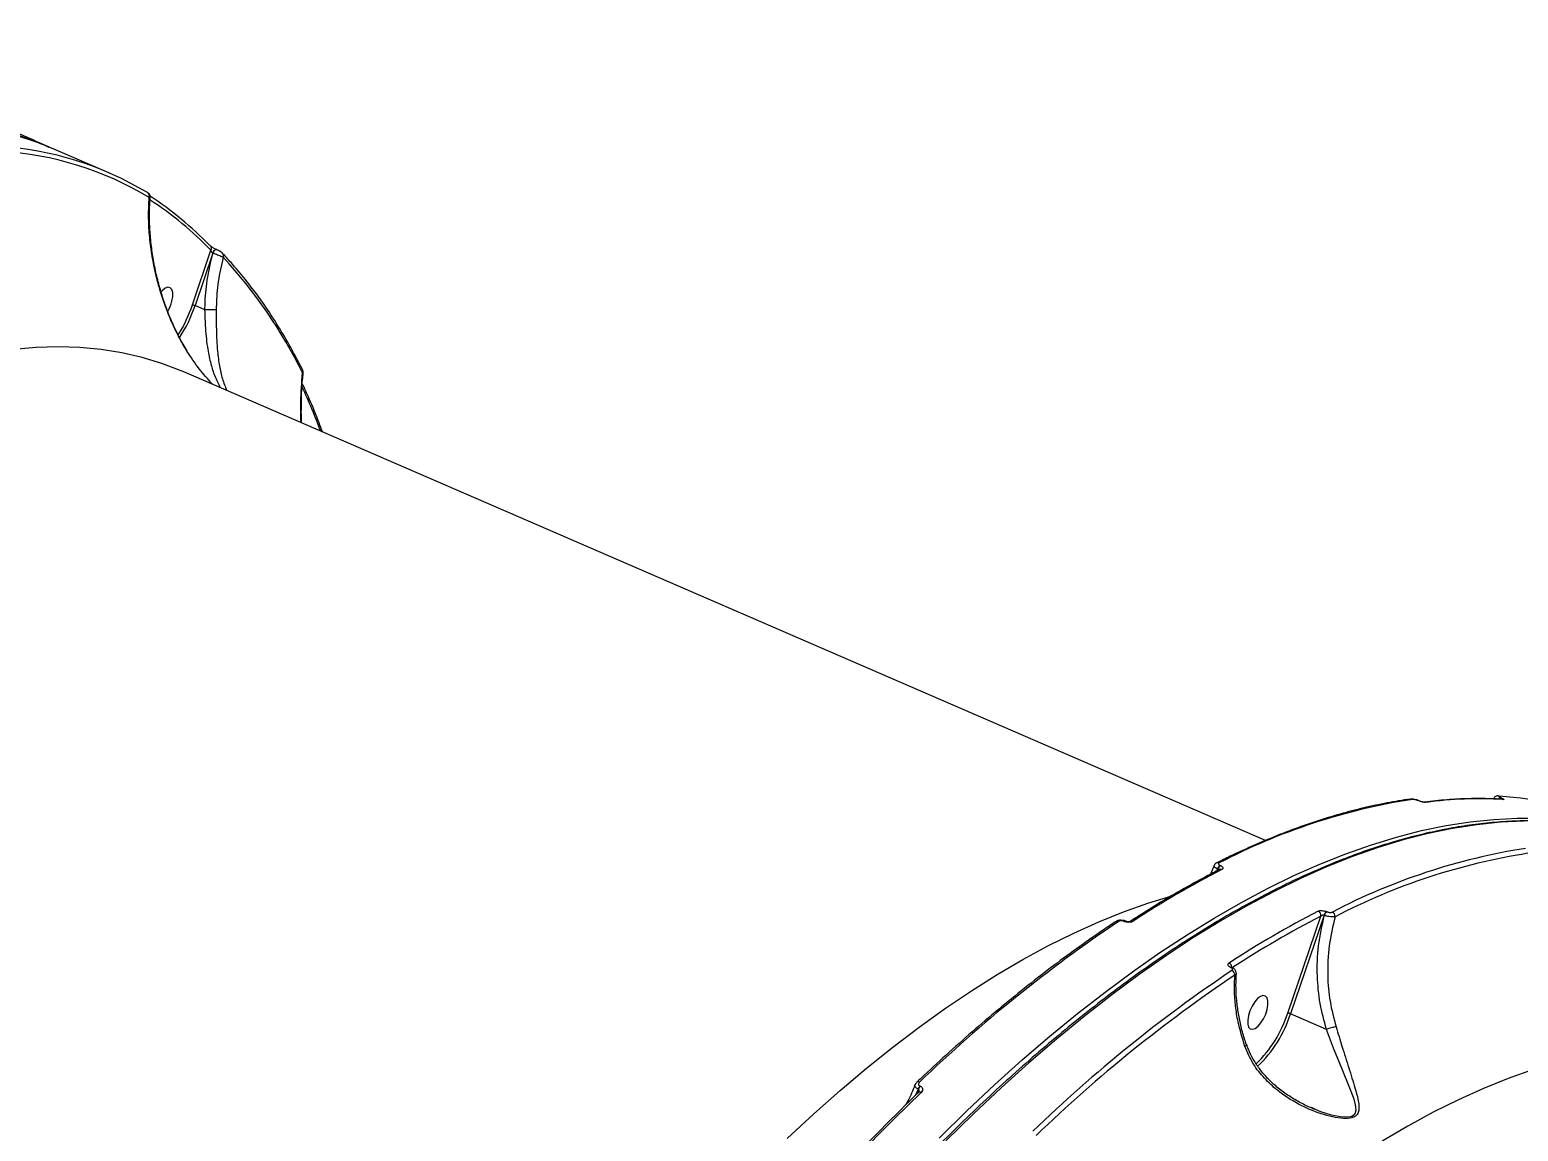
# Model space of a CAD drawing. Header units: millimetres. Extents: x -10881 to 8954, y -8695 to 5624.
# Drawn here: x -5558.4 to -5188.4, y 3318.1 to 3591.9 of the extents above; entities that cross this region are included whole.
import ezdxf

# ---------------------------------------------------------------- set-up
doc = ezdxf.new("R2010")
doc.units = ezdxf.units.MM
for name, color, linetype in [('DIKOM_ОБЪЕКТ', 7, 'Continuous'), ('DIKOM_РАЗМЕР_ЗОНА', 7, 'Continuous'), ('DIKOM_РАЗМЕР_ОБЪЕКТА', 7, 'Continuous')]:
    doc.layers.add(name, color=color, linetype=linetype)
doc.styles.add('style1', font='arial.ttf', dxfattribs={"width": 0.8})
doc.dimstyles.new('1-50', dxfattribs={"dimtxt": 300, "dimasz": 200, "dimexe": 100, "dimexo": 0, "dimgap": 100, "dimtad": 1, "dimtxsty": 'style1', "dimcen": 200, "dimclrd": 7, "dimclre": 7, "dimclrt": 7, "dimadec": 1, "dimazin": 2, "dimtfac": 1, "dimtmove": 0, "dimatfit": 2, "dimfxl": 0, "dimlwd": 25, "dimlwe": 18, "dimarcsym": 0})

# ---------------------------------------------------------------- blocks, each defined once
blk = doc.blocks.new('*D9')
at = {"layer": 'Defpoints', "color": 0, "transparency": 16777216}
for p in [(-9533.99, 4149), (-6877.05, 4149), (-2715.65, -5051.15)]:
    blk.add_point(p, dxfattribs=at)
at = {"layer": 'DIKOM_РАЗМЕР_ОБЪЕКТА', "color": 7, "lineweight": 18, "transparency": 16777216}
for p, q in [((-6877.05, 4149), (-9633.99, 4149)), ((-2715.65, -5051.15), (-9633.99, -5051.15))]:
    blk.add_line(p, q, dxfattribs=at)
at = {"layer": 'DIKOM_РАЗМЕР_ОБЪЕКТА', "color": 7, "lineweight": 25, "transparency": 16777216}
blk.add_line((-9533.99, -4851.15), (-9533.99, 3949), dxfattribs=at)
at = {"layer": 'DIKOM_РАЗМЕР_ОБЪЕКТА', "color": 7, "transparency": 16777216}
for points in [[(-9567.32, 3949), (-9500.66, 3949), (-9533.99, 4149)], [(-9567.32, -4851.15), (-9500.66, -4851.15), (-9533.99, -5051.15)]]:
    blk.add_solid(points, dxfattribs=at)
at = {"layer": 'DIKOM_РАЗМЕР_ОБЪЕКТА', "color": 7, "transparency": 16777216, "insert": (-9787.16, -451.07), "char_height": 300, "attachment_point": 5, "rotation": 90, "style": 'style1'}
blk.add_mtext('9200', dxfattribs=at)
blk = doc.blocks.new('*D11')
at = {"layer": 'Defpoints', "color": 0, "transparency": 16777216}
for p in [(-7028.45, 5624.13), (-10431.26, -7165.91), (-2784.83, -7165.91)]:
    blk.add_point(p, dxfattribs=at)
at = {"layer": 'DIKOM_РАЗМЕР_ЗОНА', "color": 7, "lineweight": 18, "transparency": 16777216}
for p, q in [((-7028.45, 5624.13), (-10531.26, 5624.13)), ((-2784.83, -7165.91), (-10531.26, -7165.91))]:
    blk.add_line(p, q, dxfattribs=at)
at = {"layer": 'DIKOM_РАЗМЕР_ЗОНА', "color": 7, "lineweight": 25, "transparency": 16777216}
blk.add_line((-10431.26, 5424.13), (-10431.26, -6965.91), dxfattribs=at)
at = {"layer": 'DIKOM_РАЗМЕР_ЗОНА', "color": 7, "transparency": 16777216}
for points in [[(-10464.6, 5424.13), (-10397.93, 5424.13), (-10431.26, 5624.13)], [(-10464.6, -6965.91), (-10397.93, -6965.91), (-10431.26, -7165.91)]]:
    blk.add_solid(points, dxfattribs=at)
at = {"layer": 'DIKOM_РАЗМЕР_ЗОНА', "color": 7, "transparency": 16777216, "insert": (-10684.43, -770.89), "char_height": 300, "attachment_point": 5, "rotation": 90, "style": 'style1'}
blk.add_mtext('12800', dxfattribs=at)

msp = doc.modelspace()

# ---------------------------------------------------------------- linework, layer by layer
at = {"layer": 'DIKOM_ОБЪЕКТ', "color": 7, "linetype": 'Continuous', "lineweight": 15}
for p, q in [((-5554.455, 3563.029), (-5553.744, 3562.723)), ((-5538.757, 3556.33), (-5552.012, 3562.071)), ((-5517.964, 3523.511), (-5513.386, 3537.076)), ((-5512.921, 3536.358), (-5517.318, 3523.33)), ((-5512.894, 3536.347), (-5512.921, 3536.358)), ((-5512.028, 3537.266), (-5512.055, 3537.277)), ((-5514.88, 3522.274), (-5517.318, 3523.33)), ((-5514.873, 3522.272), (-5514.88, 3522.274)), ((-5251.211, 3390.366), (-5520.114, 3506.843)), ((-5192.761, 3401.059), (-5192.715, 3401.039)), ((-5192.438, 3400.612), (-5192.438, 3400.612)), ((-5213.35, 3400.286), (-5213.415, 3400.315)), ((-5213.234, 3400.272), (-5213.3, 3400.301)), ((-5263.146, 3383.271), (-5263.395, 3382.785)), ((-5263.202, 3382.886), (-5263.08, 3383.242)), ((-5263.08, 3383.242), (-5263.146, 3383.271)), ((-5262.515, 3384.157), (-5262.449, 3384.128)), ((-5245.7, 3347.483), (-5237.467, 3371.542)), ((-5236.67, 3371.803), (-5245.054, 3347.301)), ((-5236.605, 3371.774), (-5236.67, 3371.803)), ((-5236.039, 3372.689), (-5235.974, 3372.66)), ((-5286.305, 3370.24), (-5286.35, 3370.26)), ((-5286.016, 3370.298), (-5286.061, 3370.317)), ((-5259.85, 3358.781), (-5259.895, 3358.801)), ((-5259.561, 3358.838), (-5259.606, 3358.858)), ((-5236.069, 3343.409), (-5245.054, 3347.301)), ((-5337.571, 3328.571), (-5338.336, 3326.916)), ((-5337.896, 3327.343), (-5337.486, 3328.534)), ((-5337.486, 3328.534), (-5337.571, 3328.571)), ((-5337.119, 3329.322), (-5337.034, 3329.285)), ((-5239.921, 3324.056), (-5238.903, 3323.598))]:
    msp.add_line(p, q, dxfattribs=at)
at = {"layer": 'DIKOM_ОБЪЕКТ', "color": 7, "linetype": 'Continuous', "lineweight": 15, "flags": 128}
for points in [[(-5513.491, 3538.128), (-5513.597, 3538.22), (-5513.749, 3538.306)], [(-5512.921, 3536.358), (-5512.832, 3536.583), (-5512.72, 3536.794), (-5512.593, 3536.98), (-5512.457, 3537.129), (-5512.321, 3537.234), (-5512.193, 3537.287), (-5512.08, 3537.286), (-5512.055, 3537.277)], [(-5512.894, 3536.347), (-5512.804, 3536.571), (-5512.693, 3536.782), (-5512.566, 3536.968), (-5512.43, 3537.118), (-5512.294, 3537.222), (-5512.166, 3537.275), (-5512.053, 3537.274), (-5512.028, 3537.266)], [(-5523.072, 3524.426), (-5522.881, 3525.559), (-5522.894, 3526.538), (-5523.111, 3527.284), (-5523.513, 3527.736), (-5524.068, 3527.858), (-5524.731, 3527.64), (-5525.449, 3527.099), (-5525.78, 3526.755)], [(-5520.114, 3506.843), (-5520.819, 3507.144), (-5525.584, 3508.955), (-5530.485, 3510.439), (-5535.517, 3511.593), (-5540.676, 3512.417), (-5545.957, 3512.91), (-5551.356, 3513.07), (-5556.867, 3512.899), (-5562.484, 3512.396)], [(-5193.397, 3401.45), (-5193.29, 3401.436), (-5193.131, 3401.386)], [(-5192.436, 3400.612), (-5192.333, 3400.599), (-5192.166, 3400.547)], [(-5213.303, 3400.302), (-5213.342, 3400.313), (-5213.415, 3400.315)], [(-5213.232, 3400.271), (-5213.276, 3400.285), (-5213.35, 3400.286)], [(-5332.334, 3316.417), (-5325.457, 3323.155), (-5318.574, 3329.623), (-5311.692, 3335.817), (-5304.817, 3341.731), (-5297.954, 3347.36), (-5291.11, 3352.699), (-5284.289, 3357.745), (-5277.498, 3362.492), (-5270.742, 3366.938), (-5264.027, 3371.077), (-5257.359, 3374.907), (-5250.744, 3378.424), (-5244.186, 3381.625), (-5237.692, 3384.508), (-5231.266, 3387.07), (-5224.915, 3389.31), (-5218.644, 3391.224), (-5212.457, 3392.812), (-5206.361, 3394.073), (-5200.36, 3395.004), (-5194.459, 3395.606), (-5188.664, 3395.878), (-5185.071, 3395.879)], [(-5187.014, 3395.163), (-5192.809, 3394.891), (-5198.71, 3394.289), (-5204.711, 3393.358), (-5210.807, 3392.097), (-5216.993, 3390.509), (-5223.265, 3388.595), (-5229.616, 3386.355), (-5236.041, 3383.793), (-5242.535, 3380.91), (-5249.093, 3377.709), (-5255.709, 3374.192), (-5262.377, 3370.362), (-5269.091, 3366.223), (-5275.847, 3361.777), (-5282.638, 3357.03), (-5289.459, 3351.984), (-5296.304, 3346.645), (-5303.167, 3341.016), (-5310.042, 3335.102), (-5316.924, 3328.908), (-5323.806, 3322.44), (-5330.684, 3315.702)], [(-5370.129, 3316.314), (-5363.55, 3322.415), (-5356.973, 3328.24), (-5350.405, 3333.781), (-5343.852, 3339.034), (-5337.32, 3343.994), (-5330.816, 3348.656), (-5324.344, 3353.016), (-5317.912, 3357.07), (-5311.525, 3360.814), (-5305.189, 3364.245), (-5298.91, 3367.359), (-5292.694, 3370.154), (-5286.547, 3372.627), (-5280.474, 3374.775), (-5274.777, 3376.515)], [(-5250.808, 3348.397), (-5250.617, 3349.53), (-5250.631, 3350.509), (-5250.847, 3351.255), (-5251.249, 3351.707), (-5251.804, 3351.829), (-5252.467, 3351.611), (-5253.185, 3351.07), (-5253.899, 3350.25), (-5254.551, 3349.219), (-5255.089, 3348.058), (-5255.469, 3346.863), (-5255.66, 3345.73), (-5255.647, 3344.751), (-5255.431, 3344.005), (-5255.029, 3343.552), (-5254.473, 3343.431), (-5253.81, 3343.649), (-5253.093, 3344.19), (-5252.379, 3345.009), (-5251.726, 3346.041), (-5251.188, 3347.201), (-5250.808, 3348.397)], [(-5238.903, 3323.598), (-5237.573, 3322.998), (-5234.877, 3322.171), (-5232.136, 3321.669), (-5230.133, 3321.739), (-5229.778, 3321.847), (-5229.09, 3322.305), (-5228.956, 3322.485), (-5228.701, 3323.417), (-5228.838, 3324.676), (-5229.223, 3326.053), (-5230.257, 3328.816), (-5232.185, 3333.503), (-5234.294, 3338.759), (-5236.066, 3343.408), (-5236.066, 3343.409), (-5236.066, 3343.409)], [(-5184.821, 3333.343), (-5190.894, 3331.194), (-5197.041, 3328.722), (-5203.257, 3325.927), (-5209.536, 3322.812), (-5215.872, 3319.382), (-5222.259, 3315.637)], [(-5336.846, 3327.743), (-5340.156, 3324.53), (-5343.465, 3321.254), (-5346.771, 3317.918), (-5350.074, 3314.522), (-5353.373, 3311.066), (-5356.668, 3307.55), (-5359.958, 3303.977), (-5363.242, 3300.345)]]:
    msp.add_lwpolyline(points, dxfattribs=at)
at = {"layer": 'DIKOM_ОБЪЕКТ', "color": 7, "linetype": 'Continuous', "lineweight": 15}
for centre, radius, start, end in [((-5585.624, 3482.954), 85.961, 66.9822, 89.85592), ((-5571.528, 3480.687), 82.421, 59.09196, 86.20345), ((-5571.001, 3479.647), 82.239, 59.09196, 86.20345), ((-5529.594, 3550.58), 0.916, 335.93244, 63.91893), ((-5576.772, 3475.682), 88.245, 44.08559, 56.84083), ((-5577.363, 3476.682), 88.569, 44.08996, 56.48387), ((-5514.146, 3537.531), 0.886, 329.12756, 42.2778), ((-5511.144, 3535.711), 0.873, 333.08059, 41.99907), ((-5597.123, 3454.593), 118.504, 26.04658, 42.93649), ((-5532.81, 3526.863), 10.037, 330.13556, 345.9484), ((-5551.596, 3535.007), 35.542, 327.74387, 341.12851), ((-5551.91, 3535.143), 36.553, 327.22218, 341.14447), ((-5491.342, 3507.033), 0.797, 329.50117, 25.32575), ((-5643.019, 3432.935), 167.708, 20.66065, 24.72438), ((-5190.633, 3246.483), 155.985, 98.88566, 117.54565), ((-5215.041, 3399.884), 0.778, 66.2146, 97.71113), ((-5198.048, 3298.157), 102.559, 86.71232, 97.44748), ((-5192.639, 3400.338), 0.731, 99.62566, 153.74408), ((-5192.597, 3400.329), 0.72, 99.47018, 152.74107), ((-5198.851, 3317.858), 83.723, 66.76149, 86.08215), ((-5211.655, 3399.138), 0.779, 66.21982, 97.30777), ((-5162.474, 3234.286), 155.985, 98.88566, 117.54565), ((-5161.964, 3233.406), 155.641, 98.88566, 117.54565), ((-5150.189, 3165.542), 244.69, 117.20717, 123.21729), ((-5263.077, 3384.138), 0.717, 64.6224, 115.68557), ((-5261.596, 3382.835), 1.61, 124.80243, 164.28202), ((-5261.53, 3382.806), 1.61, 124.80243, 164.28202), ((-5262.371, 3382.509), 0.719, 64.69235, 115.62358), ((-5126.255, 3155.175), 244.69, 117.20717, 123.21729), ((-5125.928, 3154.568), 243.965, 117.20631, 123.17668), ((-5238.634, 3371.724), 1.181, 351.13328, 64.69536), ((-5235.121, 3371.367), 1.61, 124.80243, 164.28202), ((-5235.055, 3371.338), 1.61, 124.80243, 164.28202), ((-5235.118, 3371.521), 1.182, 354.3136, 64.5585), ((-5085.877, 3069.481), 362.23, 123.86711, 133.94208), ((-5288.043, 3369.636), 0.688, 63.5402, 120.73484), ((-5286.153, 3370.022), 0.309, 72.82464, 129.70764), ((-5286.108, 3370.003), 0.308, 72.26924, 129.7664), ((-5284.54, 3369.635), 0.687, 63.48332, 120.59668), ((-5260.827, 3358.748), 1.251, 4.54092, 65.09204), ((-5057.718, 3057.283), 362.23, 123.86711, 133.94208), ((-5057.44, 3056.794), 361.431, 123.86711, 133.94208), ((-5259.698, 3358.564), 0.308, 72.10211, 129.78399), ((-5259.652, 3358.543), 0.31, 73.04037, 129.6847), ((-5260.101, 3356.923), 1.247, 359.03579, 65.20469), ((-5274.636, 3356.757), 30.385, 313.90309, 342.23083), ((-5273.672, 3356.108), 29.942, 313.09901, 342.89528), ((-5245.964, 3345.316), 2.184, 65.38685, 83.05382), ((-5337.55, 3329.779), 0.608, 59.34014, 127.35443), ((-5335.719, 3327.969), 1.948, 135.96383, 161.98447), ((-5337.155, 3327.197), 0.627, 60.53302, 126.08388), ((-5335.634, 3327.932), 1.948, 135.96383, 161.98447)]:
    msp.add_arc(centre, radius, start, end, dxfattribs=at)
for points, knots in [([(-5587.145, 3569.568), (-5584.992, 3569.533), (-5580.061, 3569.455), (-5572.624, 3568.499), (-5564.832, 3566.778), (-5559.076, 3565.06), (-5556.019, 3563.71), (-5555.366, 3563.421)], [0, 0, 0, 0, 0.1907747, 0.4368492, 0.6847344, 0.9326195, 1, 1, 1, 1]), ([(-5553.711, 3562.799), (-5555.785, 3563.698), (-5560.433, 3565.713), (-5565.13, 3567.678), (-5567.732, 3568.766)], [0, 0, 0, 0, 0.4460101, 1, 1, 1, 1]), ([(-5528.502, 3550.338), (-5528.499, 3550.422), (-5528.494, 3550.592), (-5528.574, 3550.824), (-5528.685, 3551.011), (-5528.802, 3551.141), (-5528.904, 3551.226), (-5529.004, 3551.298), (-5529.077, 3551.342), (-5529.124, 3551.369)], [0, 0, 0, 0, 0.16586, 0.3345857, 0.479693, 0.6008239, 0.70062, 0.8104785, 1, 1, 1, 1]), ([(-5519.341, 3512.003), (-5519.516, 3512.294), (-5520.396, 3513.754), (-5521.858, 3516.462), (-5524.166, 3521.468), (-5525.938, 3526.526), (-5527.318, 3531.885), (-5528.151, 3536.196), (-5528.715, 3540.899), (-5528.962, 3545.598), (-5528.826, 3548.667), (-5528.758, 3550.207)], [0, 0, 0, 0, 0.0242949, 0.1218861, 0.2202173, 0.4215155, 0.5118876, 0.6318247, 0.7525904, 0.8758755, 1, 1, 1, 1]), ([(-5528.517, 3550.336), (-5528.511, 3550.324), (-5528.482, 3550.257), (-5528.607, 3550.224), (-5528.737, 3550.209), (-5528.758, 3550.207)], [0, 0, 0, 0, 0.1624111, 0.8658745, 1, 1, 1, 1]), ([(-5519.336, 3512.076), (-5519.672, 3512.621), (-5520.648, 3514.208), (-5522.065, 3516.989), (-5523.609, 3520.42), (-5524.972, 3524.029), (-5526.15, 3527.787), (-5527.124, 3531.666), (-5527.876, 3535.63), (-5528.399, 3539.655), (-5528.668, 3543.688), (-5528.712, 3547.272), (-5528.551, 3549.453), (-5528.486, 3550.335)], [0, 0, 0, 0, 0.0458774, 0.1335065, 0.2240027, 0.3175006, 0.4139515, 0.5130928, 0.6144224, 0.7175177, 0.8229253, 0.9283863, 1, 1, 1, 1]), ([(-5512.057, 3537.279), (-5512.066, 3537.282), (-5512.165, 3537.323), (-5512.414, 3537.444), (-5512.771, 3537.635), (-5513.122, 3537.849), (-5513.362, 3538.017), (-5513.479, 3538.116), (-5513.487, 3538.125), (-5513.491, 3538.128)], [0, 0, 0, 0, 0.01665774, 0.18812738, 0.37694078, 0.57954416, 0.78945431, 0.92586556, 1, 1, 1, 1]), ([(-5514.88, 3522.274), (-5514.873, 3522.662), (-5514.834, 3525.118), (-5514.443, 3529.887), (-5513.429, 3534.116), (-5512.894, 3536.347)], [0, 0, 0, 0, 0.08147914, 0.51566034, 1, 1, 1, 1]), ([(-5512.921, 3536.358), (-5512.957, 3536.377), (-5513.002, 3536.401), (-5513.091, 3536.471), (-5513.188, 3536.575), (-5513.29, 3536.74), (-5513.36, 3536.914), (-5513.377, 3537.024), (-5513.386, 3537.076)], [0, 0, 0, 0, 0.1271618, 0.162621, 0.3404126, 0.5454045, 0.7831459, 1, 1, 1, 1]), ([(-5510.366, 3535.316), (-5510.457, 3535.355), (-5510.655, 3535.44), (-5511.138, 3535.639), (-5511.717, 3535.875), (-5512.33, 3536.122), (-5512.705, 3536.271), (-5512.894, 3536.347)], [0, 0, 0, 0, 0.1847847, 0.3988088, 0.6012662, 0.7990297, 1, 1, 1, 1]), ([(-5510.499, 3536.292), (-5510.535, 3536.33), (-5510.694, 3536.5), (-5511.009, 3536.718), (-5511.486, 3537.005), (-5511.842, 3537.188), (-5512.022, 3537.261), (-5512.066, 3537.279)], [0, 0, 0, 0, 0.0983954, 0.431873, 0.6857692, 0.9229815, 1, 1, 1, 1]), ([(-5510.366, 3535.316), (-5510.816, 3533.319), (-5511.7, 3529.403), (-5512.035, 3524.979), (-5512.059, 3522.621), (-5512.062, 3522.245)], [0, 0, 0, 0, 0.4665329, 0.9150118, 1, 1, 1, 1]), ([(-5490.622, 3507.374), (-5491.114, 3508.34), (-5492.54, 3511.139), (-5495.026, 3515.577), (-5498.128, 3520.6), (-5501.39, 3525.357), (-5504.808, 3529.844), (-5507.859, 3533.466), (-5509.795, 3535.544), (-5510.498, 3536.298)], [0, 0, 0, 0, 0.0864553, 0.2506158, 0.4147418, 0.5788112, 0.742814, 0.9067405, 1, 1, 1, 1]), ([(-5517.964, 3523.511), (-5517.957, 3523.511), (-5517.939, 3523.51), (-5517.885, 3523.504), (-5517.782, 3523.485), (-5517.629, 3523.444), (-5517.465, 3523.39), (-5517.367, 3523.35), (-5517.318, 3523.33)], [0, 0, 0, 0, 0.0536285, 0.1414105, 0.356061, 0.5707083, 0.7853541, 1, 1, 1, 1]), ([(-5512.062, 3522.245), (-5512.073, 3522.245), (-5512.161, 3522.246), (-5512.419, 3522.248), (-5512.948, 3522.253), (-5513.591, 3522.259), (-5514.269, 3522.266), (-5514.675, 3522.27), (-5514.873, 3522.272)], [0, 0, 0, 0, 0.0259609, 0.2202789, 0.4178862, 0.6154912, 0.8130954, 1, 1, 1, 1]), ([(-5510.988, 3502.889), (-5511.467, 3503.811), (-5512.364, 3505.536), (-5513.386, 3508.806), (-5514.055, 3511.936), (-5514.466, 3514.981), (-5514.746, 3518.234), (-5514.838, 3520.748), (-5514.873, 3522.272), (-5514.873, 3522.272)], [0, 0, 0, 0, 0.207858, 0.3891834, 0.5747117, 0.6931484, 0.8138455, 0.9999405, 1, 1, 1, 1]), ([(-5512.062, 3522.245), (-5512.068, 3520.638), (-5512.077, 3518.03), (-5511.959, 3514.611), (-5511.735, 3511.49), (-5511.294, 3508.245), (-5510.557, 3504.907), (-5509.85, 3503.158), (-5509.477, 3502.235)], [0, 0, 0, 0, 0.1905613, 0.3092467, 0.4306534, 0.6096812, 0.7941054, 1, 1, 1, 1]), ([(-5513.016, 3503.768), (-5514.148, 3505.028), (-5516.451, 3507.588), (-5518.367, 3510.516), (-5519.341, 3512.003)], [0, 0, 0, 0, 0.4919592, 1, 1, 1, 1]), ([(-5490.983, 3494.224), (-5491.005, 3494.658), (-5491.095, 3496.382), (-5491.041, 3500.541), (-5490.809, 3504.208), (-5490.655, 3506.628)], [0, 0, 0, 0, 0.1025394, 0.4079194, 1, 1, 1, 1]), ([(-5490.906, 3494.191), (-5490.918, 3495.977), (-5490.943, 3499.565), (-5490.762, 3503.675), (-5490.512, 3505.965), (-5490.451, 3506.522)], [0, 0, 0, 0, 0.4288028, 0.8609691, 1, 1, 1, 1]), ([(-5490.454, 3506.522), (-5490.463, 3506.532), (-5490.477, 3506.545), (-5490.611, 3506.607), (-5490.655, 3506.628)], [0, 0, 0, 0, 0.6661898, 1, 1, 1, 1]), ([(-5490.445, 3506.522), (-5490.439, 3506.604), (-5490.422, 3506.827), (-5490.498, 3507.113), (-5490.593, 3507.294), (-5490.632, 3507.369)], [0, 0, 0, 0, 0.2544954, 0.692927, 1, 1, 1, 1]), ([(-5485.682, 3491.928), (-5485.951, 3492.671), (-5486.978, 3495.509), (-5488.636, 3499.527), (-5490.095, 3502.695), (-5490.671, 3503.948)], [0, 0, 0, 0, 0.1765108, 0.6744462, 1, 1, 1, 1]), ([(-5215.146, 3400.656), (-5216.145, 3400.509), (-5219.04, 3400.084), (-5223.895, 3399.156), (-5229.735, 3397.775), (-5235.653, 3396.097), (-5241.644, 3394.128), (-5247.703, 3391.87), (-5253.826, 3389.319), (-5259.061, 3386.927), (-5262.261, 3385.343), (-5263.385, 3384.786)], [0, 0, 0, 0, 0.06529349, 0.18912525, 0.31299311, 0.43690564, 0.56085532, 0.684835, 0.80883808, 0.93285872, 1, 1, 1, 1]), ([(-5213.908, 3400.514), (-5214.084, 3400.557), (-5214.466, 3400.649), (-5214.857, 3400.696), (-5215.092, 3400.654), (-5215.15, 3400.644)], [0, 0, 0, 0, 0.3936954, 0.8524833, 1, 1, 1, 1]), ([(-5213.415, 3400.315), (-5213.509, 3400.352), (-5213.697, 3400.428), (-5214.014, 3400.519), (-5214.316, 3400.582), (-5214.566, 3400.609), (-5214.677, 3400.6), (-5214.727, 3400.597)], [0, 0, 0, 0, 0.2039663, 0.4080118, 0.6135217, 0.826536, 1, 1, 1, 1]), ([(-5213.304, 3400.299), (-5213.334, 3400.313), (-5213.512, 3400.395), (-5213.732, 3400.475), (-5213.904, 3400.513), (-5213.908, 3400.514)], [0, 0, 0, 0, 0.1657951, 0.9811868, 1, 1, 1, 1]), ([(-5192.435, 3400.612), (-5193.373, 3400.66), (-5196.086, 3400.801), (-5200.653, 3400.802), (-5206.149, 3400.544), (-5209.887, 3400.122), (-5211.752, 3399.911)], [0, 0, 0, 0, 0.1499053, 0.4336138, 0.7174334, 1, 1, 1, 1]), ([(-5193.397, 3401.443), (-5193.439, 3401.448), (-5193.553, 3401.461), (-5193.781, 3401.433), (-5194.068, 3401.328), (-5194.339, 3401.122), (-5194.444, 3400.917), (-5194.496, 3400.817)], [0, 0, 0, 0, 0.1160114, 0.3065602, 0.522905, 0.7655059, 1, 1, 1, 1]), ([(-5193.131, 3401.386), (-5193.173, 3401.385), (-5193.258, 3401.385), (-5193.253, 3401.333), (-5193.147, 3401.249), (-5192.969, 3401.152), (-5192.82, 3401.085), (-5192.761, 3401.059)], [0, 0, 0, 0, 0.2142855, 0.4284468, 0.6429085, 0.8577318, 1, 1, 1, 1]), ([(-5192.715, 3401.039), (-5192.628, 3401), (-5192.406, 3400.901), (-5192.14, 3400.756), (-5191.982, 3400.63), (-5191.975, 3400.551), (-5192.102, 3400.548), (-5192.166, 3400.547)], [0, 0, 0, 0, 0.1407799, 0.3552888, 0.5700297, 0.7849624, 1, 1, 1, 1]), ([(-5211.341, 3399.851), (-5211.418, 3399.846), (-5211.59, 3399.835), (-5211.976, 3399.879), (-5212.439, 3399.975), (-5212.922, 3400.115), (-5213.207, 3400.229), (-5213.35, 3400.286)], [0, 0, 0, 0, 0.1741801, 0.389583, 0.5958005, 0.7978792, 1, 1, 1, 1]), ([(-5211.757, 3399.911), (-5211.756, 3399.911), (-5211.756, 3399.911), (-5211.829, 3399.909), (-5211.982, 3399.922), (-5212.245, 3399.963), (-5212.594, 3400.046), (-5212.955, 3400.158), (-5213.149, 3400.238), (-5213.232, 3400.273)], [0, 0, 0, 0, 0.05599, 0.1515914, 0.2849173, 0.4483143, 0.6431178, 0.8476652, 1, 1, 1, 1]), ([(-5184.627, 3395.215), (-5185.056, 3395.227), (-5187.274, 3395.289), (-5191.38, 3395.108), (-5196.944, 3394.66), (-5202.608, 3393.892), (-5208.357, 3392.836), (-5214.189, 3391.484), (-5220.099, 3389.839), (-5226.082, 3387.901), (-5232.134, 3385.674), (-5238.25, 3383.157), (-5244.425, 3380.354), (-5250.655, 3377.266), (-5256.935, 3373.896), (-5263.259, 3370.246), (-5269.624, 3366.32), (-5276.025, 3362.12), (-5282.456, 3357.65), (-5288.913, 3352.913), (-5295.391, 3347.912), (-5301.885, 3342.653), (-5308.391, 3337.138), (-5314.903, 3331.371), (-5321.417, 3325.358), (-5327.928, 3319.103), (-5334.43, 3312.61), (-5340.92, 3305.884), (-5347.393, 3298.931), (-5353.843, 3291.755), (-5360.265, 3284.363), (-5366.656, 3276.759), (-5373.01, 3268.949), (-5379.322, 3260.94), (-5385.588, 3252.737), (-5391.803, 3244.346), (-5397.962, 3235.774), (-5404.061, 3227.027), (-5410.095, 3218.112), (-5416.06, 3209.035), (-5421.952, 3199.803), (-5427.765, 3190.424), (-5433.496, 3180.904), (-5439.14, 3171.25), (-5444.693, 3161.47), (-5450.149, 3151.57), (-5454.917, 3142.674), (-5457.839, 3137.056), (-5459.008, 3134.808)], [0, 0, 0, 0, 0.0053175, 0.0275252, 0.0497452, 0.0719767, 0.094219, 0.1164707, 0.1387306, 0.1609973, 0.1832695, 0.2055461, 0.2278259, 0.2501081, 0.2723918, 0.2946765, 0.3169615, 0.3392464, 0.3615309, 0.3838147, 0.4060977, 0.4283797, 0.4506608, 0.4729407, 0.4952197, 0.5174975, 0.5397743, 0.56205, 0.5843248, 0.6065986, 0.6288715, 0.6511435, 0.6734147, 0.6956851, 0.7179548, 0.7402238, 0.7624921, 0.7847599, 0.8070272, 0.8292939, 0.8515602, 0.873826, 0.8960915, 0.9183566, 0.9406214, 0.9628859, 0.9851502, 1, 1, 1, 1]), ([(-5262.682, 3383.157), (-5263.779, 3382.589), (-5266.962, 3380.942), (-5272.268, 3377.996), (-5278.573, 3374.273), (-5282.796, 3371.567), (-5284.89, 3370.225)], [0, 0, 0, 0, 0.1499049, 0.4348029, 0.7197097, 1, 1, 1, 1]), ([(-5264.042, 3384.148), (-5264.243, 3383.624), (-5264.535, 3382.865), (-5264.907, 3382.155), (-5265.022, 3381.935)], [0, 0, 0, 0, 0.69042318, 1, 1, 1, 1]), ([(-5263.146, 3383.271), (-5263.238, 3383.318), (-5263.503, 3383.452), (-5263.835, 3383.692), (-5264.052, 3383.949), (-5264.013, 3384.074), (-5263.996, 3384.13)], [0, 0, 0, 0, 0.1549774, 0.4463265, 0.7503983, 1, 1, 1, 1]), ([(-5263.379, 3384.77), (-5263.436, 3384.746), (-5263.629, 3384.664), (-5263.867, 3384.443), (-5263.961, 3384.212), (-5263.997, 3384.125)], [0, 0, 0, 0, 0.2078937, 0.7023331, 1, 1, 1, 1]), ([(-5262.931, 3382.837), (-5262.918, 3382.875), (-5262.888, 3382.963), (-5262.911, 3383.086), (-5262.968, 3383.166), (-5263.023, 3383.213), (-5263.057, 3383.231), (-5263.08, 3383.242)], [0, 0, 0, 0, 0.25281587, 0.57765532, 0.79367745, 0.86135113, 1, 1, 1, 1]), ([(-5262.769, 3384.786), (-5262.825, 3384.75), (-5262.936, 3384.676), (-5262.958, 3384.525), (-5262.863, 3384.367), (-5262.696, 3384.241), (-5262.562, 3384.179), (-5262.515, 3384.157)], [0, 0, 0, 0, 0.2288294, 0.4578465, 0.6785143, 0.8883618, 1, 1, 1, 1]), ([(-5262.449, 3384.128), (-5262.38, 3384.096), (-5262.176, 3384), (-5261.919, 3383.806), (-5261.776, 3383.564), (-5261.809, 3383.33), (-5261.978, 3383.216), (-5262.063, 3383.159)], [0, 0, 0, 0, 0.1082969, 0.3204328, 0.5430623, 0.7715679, 1, 1, 1, 1]), ([(-5236.069, 3343.409), (-5236.653, 3345.55), (-5237.834, 3349.882), (-5238.479, 3356.91), (-5238.261, 3364.323), (-5237.162, 3369.268), (-5236.605, 3371.774)], [0, 0, 0, 0, 0.2328891, 0.4712978, 0.7319727, 1, 1, 1, 1]), ([(-5238.129, 3372.792), (-5238.045, 3372.827), (-5237.857, 3372.905), (-5237.448, 3372.955), (-5236.966, 3372.937), (-5236.469, 3372.85), (-5236.183, 3372.742), (-5236.039, 3372.689)], [0, 0, 0, 0, 0.1741801, 0.389583, 0.5958005, 0.7978792, 1, 1, 1, 1]), ([(-5236.67, 3371.803), (-5236.71, 3371.816), (-5236.759, 3371.832), (-5236.87, 3371.841), (-5237.006, 3371.828), (-5237.189, 3371.762), (-5237.35, 3371.663), (-5237.43, 3371.58), (-5237.467, 3371.542)], [0, 0, 0, 0, 0.1445064, 0.1754817, 0.3625593, 0.5710204, 0.8046785, 1, 1, 1, 1]), ([(-5233.941, 3371.404), (-5234.044, 3371.386), (-5234.272, 3371.344), (-5234.781, 3371.355), (-5235.394, 3371.435), (-5236.035, 3371.576), (-5236.415, 3371.708), (-5236.605, 3371.774)], [0, 0, 0, 0, 0.1700403, 0.3808029, 0.5866976, 0.7931146, 1, 1, 1, 1]), ([(-5235.974, 3372.66), (-5235.879, 3372.625), (-5235.691, 3372.554), (-5235.365, 3372.496), (-5235.05, 3372.485), (-5234.786, 3372.517), (-5234.665, 3372.567), (-5234.61, 3372.589)], [0, 0, 0, 0, 0.2039663, 0.4080118, 0.6135217, 0.826536, 1, 1, 1, 1]), ([(-5233.941, 3371.404), (-5234.497, 3369.041), (-5235.624, 3364.246), (-5235.91, 3357.13), (-5235.351, 3350.303), (-5234.259, 3346.156), (-5233.706, 3344.059)], [0, 0, 0, 0, 0.2625657, 0.5326643, 0.7636482, 1, 1, 1, 1]), ([(-5288.395, 3370.227), (-5289.519, 3369.478), (-5292.779, 3367.306), (-5298.198, 3363.504), (-5304.657, 3358.735), (-5311.138, 3353.7), (-5317.634, 3348.407), (-5324.141, 3342.86), (-5330.539, 3337.162), (-5335.132, 3332.906), (-5337.554, 3330.608), (-5337.919, 3330.262)], [0, 0, 0, 0, 0.0688534, 0.1997292, 0.3306034, 0.4614727, 0.5923363, 0.723194, 0.8540455, 0.9780023, 1, 1, 1, 1]), ([(-5286.06, 3370.316), (-5286.061, 3370.317), (-5286.269, 3370.432), (-5286.787, 3370.543), (-5287.568, 3370.554), (-5288.123, 3370.428), (-5288.358, 3370.241), (-5288.388, 3370.217)], [0, 0, 0, 0, 0.00075078, 0.30345371, 0.61088999, 0.94862096, 1, 1, 1, 1]), ([(-5286.35, 3370.26), (-5286.415, 3370.285), (-5286.576, 3370.347), (-5286.877, 3370.404), (-5287.213, 3370.412), (-5287.522, 3370.364), (-5287.665, 3370.289), (-5287.737, 3370.252)], [0, 0, 0, 0, 0.14226816, 0.35709151, 0.5715532, 0.78571446, 1, 1, 1, 1]), ([(-5284.234, 3370.249), (-5284.341, 3370.194), (-5284.556, 3370.084), (-5285.019, 3370.013), (-5285.522, 3370.025), (-5285.97, 3370.11), (-5286.21, 3370.203), (-5286.305, 3370.24)], [0, 0, 0, 0, 0.2150376, 0.4299703, 0.6447112, 0.8592201, 1, 1, 1, 1]), ([(-5284.892, 3370.225), (-5284.893, 3370.225), (-5284.894, 3370.224), (-5284.963, 3370.197), (-5285.096, 3370.17), (-5285.295, 3370.156), (-5285.541, 3370.169), (-5285.786, 3370.216), (-5285.953, 3370.268), (-5286.006, 3370.294), (-5286.013, 3370.298)], [0, 0, 0, 0, 0.0839951, 0.1949268, 0.3338553, 0.4743661, 0.6406274, 0.8193604, 0.9761899, 1, 1, 1, 1]), ([(-5259.895, 3358.801), (-5259.982, 3358.843), (-5260.202, 3358.949), (-5260.45, 3359.165), (-5260.576, 3359.425), (-5260.54, 3359.681), (-5260.38, 3359.815), (-5260.3, 3359.882)], [0, 0, 0, 0, 0.1407799, 0.3552888, 0.5700297, 0.7849624, 1, 1, 1, 1]), ([(-5259.578, 3358.055), (-5259.524, 3358.1), (-5259.418, 3358.19), (-5259.393, 3358.362), (-5259.477, 3358.536), (-5259.643, 3358.681), (-5259.791, 3358.752), (-5259.85, 3358.781)], [0, 0, 0, 0, 0.2142855, 0.4284468, 0.6429085, 0.8577318, 1, 1, 1, 1]), ([(-5259.602, 3358.858), (-5259.637, 3358.874), (-5259.714, 3358.908), (-5259.763, 3358.947), (-5259.763, 3358.947), (-5259.764, 3358.947)], [0, 0, 0, 0, 0.33355831, 0.74808518, 1, 1, 1, 1]), ([(-5258.526, 3357.379), (-5258.53, 3357.534), (-5258.537, 3357.839), (-5258.758, 3358.249), (-5259.089, 3358.598), (-5259.397, 3358.752), (-5259.562, 3358.834)], [0, 0, 0, 0, 0.2387529, 0.4692153, 0.7165375, 1, 1, 1, 1]), ([(-5256.358, 3339.2), (-5256.984, 3341.235), (-5258.002, 3344.549), (-5258.717, 3349.178), (-5259.023, 3353.07), (-5258.911, 3355.609), (-5258.854, 3356.902)], [0, 0, 0, 0, 0.3422175, 0.5572675, 0.7746034, 1, 1, 1, 1]), ([(-5258.547, 3357.359), (-5258.55, 3357.295), (-5258.558, 3357.124), (-5258.74, 3356.987), (-5258.854, 3356.902)], [0, 0, 0, 0, 0.3761456, 1, 1, 1, 1]), ([(-5255.945, 3339.582), (-5256.131, 3340.104), (-5256.704, 3341.713), (-5257.41, 3344.456), (-5258.071, 3347.785), (-5258.463, 3351.112), (-5258.622, 3354.322), (-5258.516, 3356.372), (-5258.466, 3357.354)], [0, 0, 0, 0, 0.0878584, 0.2709825, 0.4556392, 0.6415049, 0.8281406, 1, 1, 1, 1]), ([(-5233.706, 3344.059), (-5233.206, 3342.428), (-5232.116, 3338.873), (-5230.503, 3333.762), (-5229.118, 3329.422), (-5228.297, 3326.436), (-5227.983, 3324.586), (-5227.971, 3323.306), (-5228.344, 3322.225), (-5229.074, 3321.667), (-5230.22, 3321.287), (-5231.977, 3321.204), (-5234.619, 3321.626), (-5238.415, 3322.687), (-5243.144, 3324.726), (-5247.867, 3327.775), (-5251.571, 3331.203), (-5254.451, 3334.787), (-5255.706, 3337.69), (-5256.358, 3339.2)], [0, 0, 0, 0, 0.0790195, 0.1721796, 0.2680583, 0.3287288, 0.3610585, 0.3938992, 0.4223317, 0.4513191, 0.4599431, 0.498992, 0.5446047, 0.591435, 0.6876197, 0.7865802, 0.8546762, 0.9244448, 1, 1, 1, 1]), ([(-5236.066, 3343.409), (-5236.067, 3343.409), (-5236.067, 3343.408), (-5236.068, 3343.409), (-5236.069, 3343.409), (-5236.069, 3343.409)], [0, 0, 0, 0, 0.3773373, 0.8876012, 1, 1, 1, 1]), ([(-5233.706, 3344.059), (-5233.758, 3344.053), (-5233.908, 3344.036), (-5234.266, 3343.971), (-5234.813, 3343.838), (-5235.473, 3343.637), (-5235.868, 3343.485), (-5236.066, 3343.409)], [0, 0, 0, 0, 0.0873104, 0.2536162, 0.5024108, 0.7512054, 1, 1, 1, 1]), ([(-5256.012, 3339.562), (-5256.002, 3339.551), (-5255.962, 3339.507), (-5256.086, 3339.386), (-5256.25, 3339.267), (-5256.336, 3339.213), (-5256.358, 3339.2)], [0, 0, 0, 0, 0.1668685, 0.6565343, 0.9123096, 1, 1, 1, 1]), ([(-5238.945, 3323.52), (-5239.537, 3323.765), (-5241.117, 3324.417), (-5243.644, 3325.74), (-5246.431, 3327.509), (-5248.891, 3329.453), (-5251.012, 3331.496), (-5252.79, 3333.639), (-5254.298, 3335.981), (-5255.338, 3337.974), (-5255.756, 3339.223), (-5255.885, 3339.608)], [0, 0, 0, 0, 0.08011269, 0.213626, 0.35606176, 0.49223631, 0.60452362, 0.72354897, 0.83939866, 0.9505003, 1, 1, 1, 1]), ([(-5337.906, 3330.251), (-5337.967, 3330.199), (-5338.166, 3330.031), (-5338.27, 3329.792), (-5338.343, 3329.626)], [0, 0, 0, 0, 0.3082147, 1, 1, 1, 1]), ([(-5337.24, 3330.301), (-5337.323, 3330.204), (-5337.47, 3330.032), (-5337.506, 3329.763), (-5337.427, 3329.544), (-5337.279, 3329.4), (-5337.156, 3329.34), (-5337.119, 3329.322)], [0, 0, 0, 0, 0.30257035, 0.53468099, 0.72546081, 0.91710045, 1, 1, 1, 1]), ([(-5337.524, 3327.704), (-5338.666, 3326.6), (-5341.977, 3323.398), (-5347.452, 3317.916), (-5353.941, 3311.182), (-5359.426, 3305.29), (-5362.743, 3301.611), (-5363.909, 3300.318)], [0, 0, 0, 0, 0.129332, 0.3751367, 0.6209361, 0.8667246, 1, 1, 1, 1]), ([(-5338.367, 3329.635), (-5338.442, 3329.439), (-5339.027, 3327.901), (-5339.793, 3326.237), (-5340.564, 3324.83), (-5340.654, 3324.665)], [0, 0, 0, 0, 0.1138418, 0.8963938, 1, 1, 1, 1]), ([(-5337.571, 3328.571), (-5337.644, 3328.608), (-5337.885, 3328.732), (-5338.198, 3328.977), (-5338.39, 3329.298), (-5338.44, 3329.528), (-5338.358, 3329.624), (-5338.354, 3329.629)], [0, 0, 0, 0, 0.12248047, 0.40327459, 0.67238449, 0.98381561, 1, 1, 1, 1]), ([(-5337.45, 3327.79), (-5337.447, 3327.792), (-5337.441, 3327.796), (-5337.505, 3327.731), (-5337.537, 3327.7)], [0, 0, 0, 0, 0.5120551, 1, 1, 1, 1]), ([(-5337.445, 3327.806), (-5337.413, 3327.905), (-5337.357, 3328.082), (-5337.347, 3328.296), (-5337.381, 3328.428), (-5337.424, 3328.498), (-5337.467, 3328.523), (-5337.486, 3328.534)], [0, 0, 0, 0, 0.3819167, 0.6808772, 0.8046063, 0.9177807, 1, 1, 1, 1]), ([(-5337.034, 3329.285), (-5336.978, 3329.258), (-5336.785, 3329.165), (-5336.553, 3328.934), (-5336.432, 3328.581), (-5336.494, 3328.159), (-5336.721, 3327.89), (-5336.846, 3327.743)], [0, 0, 0, 0, 0.0796272, 0.2757181, 0.4707552, 0.7105349, 1, 1, 1, 1])]:
    msp.add_open_spline(points, degree=3, knots=knots, dxfattribs=at)

# ---------------------------------------------------------------- dimensions: what is measured, and where the dimension line sits
at = {"layer": 'DIKOM_РАЗМЕР_ЗОНА'}
dim = msp.add_linear_dim(base=(-10431.262, -7165.906), p1=(-7028.448, 5624.134), p2=(-2784.833, -7165.906), angle=90, text='12800', dimstyle='1-50', dxfattribs=at)
dim.commit()
dim.dimension.update_dxf_attribs({"geometry": '*D11', "text_midpoint": (-10431.262, -770.886), "dimtype": 160})
at = {"layer": 'DIKOM_РАЗМЕР_ОБЪЕКТА'}
dim = msp.add_linear_dim(base=(-9533.989, 4149.001), p1=(-2715.652, -5051.147), p2=(-6877.054, 4149.001), angle=90, text='9200', dimstyle='1-50', dxfattribs=at)
dim.commit()
dim.dimension.update_dxf_attribs({"geometry": '*D9', "text_midpoint": (-9533.989, -451.073), "dimtype": 160})

doc.saveas('drawing.dxf')
